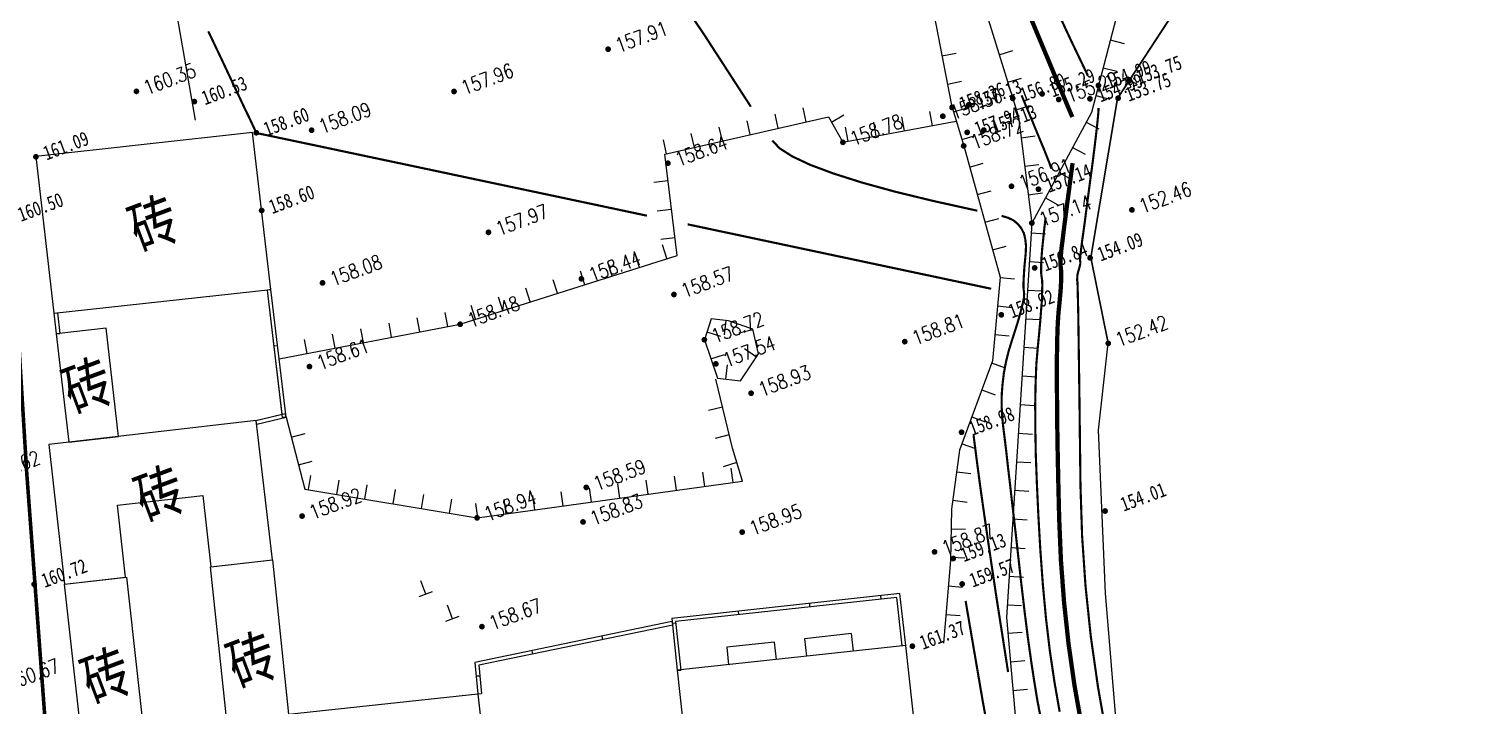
# Model space of a CAD drawing. Header units: millimetres. Extents: x -1471591 to 944464, y -468930 to 547002.
# Drawn here: x 281621 to 382870, y 79649 to 126884 of the extents above; entities that cross this region are included whole.
import ezdxf
from ezdxf.enums import TextEntityAlignment as Align

# ---------------------------------------------------------------- set-up
doc = ezdxf.new("R2010")
doc.units = ezdxf.units.MM
doc.header["$LTSCALE"] = 10
doc.linetypes.add('X5', pattern=[3, 2, -1])
for name, color, linetype in [('DGX', 252, 'Continuous'), ('DLDW', 8, 'Continuous'), ('DLSS', 252, 'Continuous'), ('DMTZ', 252, 'Continuous'), ('GCD', 252, 'Continuous'), ('JMD', 252, 'Continuous'), ('SXSS', 8, 'Continuous'), ('ZBTZ', 252, 'Continuous')]:
    doc.layers.add(name, color=color, linetype=linetype)
doc.styles.get("Standard").update_dxf_attribs({"font": 'simplex.shx', "width": 0.8, "bigfont": 'hztxt.shx'})
doc.styles.add('宋体', font='', dxfattribs={"height": 1.25, "bigfont": 'hztxt.shx'})
doc.styles.add('细等线体', font='', dxfattribs={"width": 0.8, "height": 1.25})
doc.styles.get('宋体').set_extended_font_data('SimSun')
doc.styles.get('细等线体').set_extended_font_data('FZXiDengXian-Z06S')
doc.linetypes.add('10422', pattern='A,2,[150,AAA.SHX,S=1,R=0,X=0,Y=1],2,[177,AAA.SHX,S=1,R=0,X=0,Y=0.8],1e-09', length=4)

# ---------------------------------------------------------------- blocks, each defined once
blk = doc.blocks.new('GC244')
for p, q in [((0, 0), (2, 0)), ((1, 0), (1, 2))]:
    blk.add_line(p, q)
blk = doc.blocks.new('GC200')
at = {"layer": 'GCD', "const_width": 0.2, "flags": 128}
blk.add_lwpolyline([(-0.1, 0, 1), (0.1, 0, 1)], format="xyb", close=True, dxfattribs=at)
blk = doc.blocks.new('地形')
at = {"color": 0}
for p, q in [((-44.87, 111.26, 152.25), (-34.44, 118.91, 152.25)), ((-50.51, 101.51, 152.25), (-44.87, 111.26, 152.25)), ((-51.46, 95.48, 152.25), (-50.51, 101.51, 152.25)), ((-54.22, 90.05, 152.25), (-51.46, 95.48, 152.25)), ((-57.76, 79.22, 152.25), (-54.22, 90.05, 152.25)), ((-61.3, 66.67, 152.25), (-57.76, 79.22, 152.25))]:
    blk.add_line(p, q, dxfattribs=at)
at = {"color": 0, "linetype": 'Continuous'}
for p, q in [((-53.52, 105.21, 152.25), (-64.82, 80.05, 152.25)), ((-54.22, 90.05, 152.25), (-51.46, 95.48, 152.25)), ((-57.76, 79.22, 152.25), (-54.22, 90.05, 152.25)), ((-64.82, 80.05, 152.25), (-68.75, 65.8, 152.25)), ((-61.3, 66.67, 152.25), (-57.76, 79.22, 152.25))]:
    blk.add_line(p, q, dxfattribs=at)
at = {"layer": 'DGX', "color": 252, "linetype": 'Continuous', "flags": 128}
for points, const_width in [([(-71.65, 130.86), (-70.37, 125.67), (-69.05, 119.69)], 0.15), ([(-102.69, 137.89), (-102.53, 136.06), (-102.4, 134.48), (-102.29, 133.14), (-102.2, 132.04), (-102.12, 131.19), (-102.07, 130.58), (-102.04, 130.21), (-102.03, 130.09), (-102.04, 130.09), (-102.04, 130.09), (-102.04, 130.09), (-102.04, 130.09), (-102.04, 130.09), (-102.04, 130.08), (-102.04, 130.08), (-102.04, 130.08), (-102.04, 130.08), (-102.04, 130.08), (-102.04, 130.08), (-102.04, 130.08), (-102.04, 130.08), (-102.03, 130.07), (-102.03, 130.07), (-102.03, 130.07), (-102.03, 130.07), (-102.02, 130.07), (-102.02, 130.07), (-102.01, 130.06), (-102, 130.05), (-101.99, 130.05), (-101.98, 130.04), (-101.97, 130.03), (-101.96, 130.02), (-101.95, 130.01), (-101.94, 130.01), (-101.93, 130), (-101.93, 130), (-101.92, 129.99), (-101.91, 129.99), (-101.91, 129.99), (-101.54, 129.76), (-100.44, 129.06), (-98.61, 127.9), (-96.05, 126.27), (-92.76, 124.18), (-88.74, 121.62), (-83.99, 118.6), (-78.51, 115.11)], 0.15), ([(-46.25, 113.49), (-46.48, 116.04), (-46.68, 118.56), (-46.87, 121.04), (-47.04, 123.5), (-47.2, 125.93), (-47.33, 128.32), (-47.45, 130.69), (-47.55, 133.03)], 0.15), ([(-48.28, 111.15), (-48.43, 114.8), (-48.55, 117.97), (-48.66, 120.68), (-48.75, 122.92), (-48.83, 124.69), (-48.88, 125.99), (-48.92, 126.83), (-48.94, 127.2)], 0.3), ([(-68.48, 116.96), (-68.18, 116.26), (-67.55, 115.42), (-66.58, 114.43), (-65.29, 113.31), (-63.66, 112.03), (-61.7, 110.61), (-59.4, 109.05), (-56.78, 107.35)], 0.15), ([(-51.07, 113.81), (-51.02, 112.55), (-50.98, 111.45), (-50.95, 110.51), (-50.92, 109.74), (-50.91, 109.13), (-50.9, 108.69), (-50.91, 108.41), (-50.92, 108.29)], 0.15), ([(-61.2, 69.69), (-60.54, 73.26), (-59.77, 76.76), (-58.88, 80.19), (-57.88, 83.54), (-56.77, 86.83), (-55.67, 89.88), (-54.71, 92.54), (-53.9, 94.8), (-53.23, 96.67), (-52.7, 98.15), (-52.32, 99.24), (-52.08, 99.93), (-51.98, 100.23), (-51.96, 100.34), (-51.92, 100.44), (-51.88, 100.54), (-51.84, 100.63), (-51.79, 100.73), (-51.73, 100.82), (-51.67, 100.91), (-51.6, 101), (-51.54, 101.08), (-51.48, 101.16), (-51.43, 101.23), (-51.39, 101.3), (-51.35, 101.35), (-51.33, 101.41), (-51.31, 101.45), (-51.3, 101.49), (-51.29, 101.53), (-51.28, 101.58), (-51.26, 101.64), (-51.23, 101.71), (-51.2, 101.78), (-51.16, 101.86), (-51.11, 101.96), (-51.06, 102.06), (-50.98, 102.21), (-50.84, 102.48), (-50.64, 102.86), (-50.38, 103.34), (-50.06, 103.93), (-49.69, 104.63), (-49.26, 105.44), (-48.77, 106.36), (-48.27, 107.29), (-47.83, 108.12), (-47.45, 108.85), (-47.12, 109.49), (-46.84, 110.04), (-46.62, 110.49), (-46.45, 110.84), (-46.34, 111.1)], 0.15), ([(-62.55, 71.16), (-62.03, 73.98), (-61.41, 76.8), (-60.69, 79.62), (-59.87, 82.44), (-58.95, 85.25), (-58.02, 87.93), (-57.18, 90.32), (-56.42, 92.43), (-55.75, 94.25), (-55.17, 95.8), (-54.67, 97.07), (-54.26, 98.06), (-53.94, 98.76), (-53.67, 99.3), (-53.44, 99.78), (-53.24, 100.2), (-53.08, 100.57), (-52.95, 100.88), (-52.85, 101.13), (-52.78, 101.32), (-52.75, 101.46), (-52.72, 101.58), (-52.68, 101.73), (-52.62, 101.9), (-52.54, 102.09), (-52.44, 102.32), (-52.33, 102.56), (-52.2, 102.83), (-52.04, 103.13), (-51.86, 103.47), (-51.64, 103.9), (-51.37, 104.41), (-51.06, 104.99), (-50.71, 105.66), (-50.31, 106.4), (-49.87, 107.23), (-49.39, 108.13)], 0.3), ([(-55.32, 106.42), (-54.95, 106.14), (-54.66, 105.84), (-54.46, 105.5), (-54.34, 105.14), (-54.29, 104.74), (-54.34, 104.32), (-54.46, 103.86), (-54.66, 103.38), (-54.89, 102.91), (-55.1, 102.48), (-55.27, 102.1), (-55.42, 101.76), (-55.54, 101.47), (-55.63, 101.23), (-55.69, 101.03), (-55.72, 100.88), (-55.77, 100.73), (-55.87, 100.51), (-56.04, 100.24), (-56.26, 99.91), (-56.54, 99.52), (-56.87, 99.07), (-57.27, 98.56), (-57.72, 97.99), (-58.19, 97.38), (-58.61, 96.76), (-59, 96.12), (-59.34, 95.47), (-59.65, 94.81), (-59.92, 94.13), (-60.15, 93.44), (-60.34, 92.73), (-60.53, 91.93), (-60.76, 90.98), (-61.04, 89.87), (-61.35, 88.6), (-61.71, 87.17), (-62.1, 85.58), (-62.54, 83.83), (-63.02, 81.92), (-63.49, 80.01), (-63.91, 78.24), (-64.27, 76.62), (-64.58, 75.14), (-64.84, 73.82), (-65.04, 72.63)], 0.15), ([(-52.48, 105.24), (-52.86, 104.5), (-53.19, 103.84), (-53.48, 103.26), (-53.72, 102.74), (-53.91, 102.3), (-54.05, 101.94), (-54.15, 101.65), (-54.2, 101.43), (-54.25, 101.2), (-54.36, 100.88), (-54.53, 100.46), (-54.74, 99.94), (-55.02, 99.34), (-55.35, 98.63), (-55.73, 97.84), (-56.17, 96.94), (-56.66, 95.91), (-57.17, 94.7), (-57.72, 93.31), (-58.3, 91.74), (-58.92, 89.99), (-59.56, 88.06), (-60.24, 85.95), (-60.95, 83.66), (-61.64, 81.31), (-62.26, 79.03), (-62.8, 76.82), (-63.26, 74.67), (-63.65, 72.59)], 0.15), ([(-62.52, 92.76), (-62.9, 91.15), (-63.3, 89.41), (-63.71, 87.56), (-64.14, 85.58), (-64.59, 83.48), (-65.06, 81.26), (-65.54, 78.92), (-66.05, 76.45)], 0.15), ([(-67.09, 82.14), (-68.43, 75.12), (-69.58, 68.75)], 0.15)]:
    blk.add_lwpolyline(points, dxfattribs=dict(at, const_width=const_width))
at = {"layer": 'DGX', "color": 8, "linetype": 'Continuous', "const_width": 0.15, "elevation": 310.25, "flags": 128}
blk.add_lwpolyline([(-76.06, 113.55), (-57.78, 101.91)], dxfattribs=at)
at = {"layer": 'DLSS', "linetype": 'Continuous', "lineweight": 25, "const_width": 0.25, "elevation": 152.25, "flags": 128}
blk.add_lwpolyline([(-145.72, 34.42), (-153.3, 37.49), (-153.96, 38.86), (-142.95, 62.17), (-138.03, 72.82), (-136.92, 75.42), (-133.21, 86.19), (-131.21, 93.44), (-125.34, 113.55), (-120.75, 128.54), (-116.31, 143.56), (-110.78, 163.79), (-102.43, 193.98), (-96.17, 216.41), (-91.37, 233.45), (-85.77, 253.62), (-82.5, 265.41), (-76.97, 285.96), (-71.9, 303.88)], dxfattribs=at)
at = {"layer": 'DLSS', "linetype": 'Continuous', "const_width": 0.125, "elevation": 152.25}
blk.add_lwpolyline([(-145.72, 34.42), (-153.3, 37.49), (-153.96, 38.86), (-142.95, 62.17), (-138.03, 72.82), (-136.92, 75.42), (-133.21, 86.19), (-131.21, 93.44), (-125.34, 113.55), (-120.75, 128.54), (-116.31, 143.56), (-110.78, 163.79), (-102.43, 193.98), (-96.17, 216.41), (-91.37, 233.45), (-85.77, 253.62), (-82.5, 265.41), (-76.97, 285.96), (-71.9, 303.88)], dxfattribs=at)
at = {"layer": 'DMTZ', "linetype": '10422', "elevation": 152.25, "flags": 128}
blk.add_lwpolyline([(-96.88, 183.37), (-100.08, 162.74), (-102.27, 150.89), (-105.71, 132.41)], dxfattribs=at)
at = {"layer": 'DMTZ', "linetype": 'Continuous', "elevation": 152.25, "flags": 128}
for points in [[(-78.65, 182.14), (-77.66, 178.86), (-79.34, 172.15), (-80.67, 168.07), (-80.92, 165.06), (-81.02, 160.58), (-80.63, 154.04), (-76.86, 149.84), (-69.32, 149.87), (-63.85, 150.45), (-54.36, 153.71), (-51.26, 154.12), (-50.67, 153.56), (-49.71, 152.56), (-52.7, 137.33), (-54.13, 125.31), (-55.89, 114.89), (-56.09, 111.92), (-56.91, 102.45), (-59.46, 97.18), (-63.8, 92.14), (-65.76, 88.47), (-67.1, 85.15), (-69.57, 79.93)], [(-50.67, 153.56), (-48.83, 153.04), (-44.76, 151.3), (-45.98, 142.46), (-47.37, 137.11), (-47.7, 136.51), (-51.31, 121.04), (-51.8, 112.48), (-53.52, 105.21)], [(-16.23, 131.89), (-18.65, 129.53), (-23.8, 124.44), (-30.74, 121.71), (-37.46, 123.48), (-41.98, 118.01), (-46.92, 110.99), (-53.52, 105.21)], [(-75.72, 118.68), (-75.58, 119.67)], [(-106.07, 114.75), (-93.38, 112.59), (-77.51, 111.78), (-75.84, 118.69), (-64.23, 117.13), (-63.9, 115.11), (-55.97, 113.71)], [(-73.73, 118.41), (-73.6, 119.4)], [(-71.75, 118.14), (-71.62, 119.13)], [(-69.77, 117.88), (-69.64, 118.87)], [(-67.79, 117.61), (-67.65, 118.6)], [(-65.8, 117.34), (-65.67, 118.33)], [(-55.31, 118.34), (-54.32, 118.17)], [(-76.28, 116.87), (-77.25, 117.1)], [(-64.16, 116.72), (-63.18, 116.88)], [(-51.54, 117), (-50.54, 116.94)], [(-63.54, 115.05), (-63.36, 116.03)], [(-61.57, 114.7), (-61.39, 115.68)], [(-55.64, 116.36), (-54.66, 116.2)], [(-104.1, 114.42), (-103.93, 115.4)], [(-102.13, 114.08), (-101.96, 115.07)], [(-100.15, 113.75), (-99.99, 114.73)], [(-76.75, 114.92), (-77.72, 115.16)], [(-59.6, 114.35), (-59.42, 115.34)], [(-57.63, 114), (-57.46, 114.99)], [(-51.65, 115), (-50.66, 114.94)], [(-43.91, 115.26), (-43.1, 114.69)], [(-98.18, 113.41), (-98.01, 114.39)], [(-96.21, 113.07), (-96.04, 114.06)], [(-94.24, 112.74), (-94.07, 113.72)], [(-92.25, 112.53), (-92.2, 113.53)], [(-90.26, 112.43), (-90.21, 113.43)], [(-55.93, 114.39), (-54.93, 114.32)], [(-45.06, 113.62), (-44.25, 113.05)], [(-88.26, 112.33), (-88.21, 113.33)], [(-86.26, 112.23), (-86.21, 113.22)], [(-84.26, 112.12), (-84.21, 113.12)], [(-82.27, 112.02), (-82.22, 113.02)], [(-80.27, 111.92), (-80.22, 112.92)], [(-78.27, 111.82), (-78.22, 112.82)], [(-77.22, 112.98), (-78.19, 113.22)], [(-56.06, 112.39), (-55.07, 112.32)], [(-51.77, 113), (-50.77, 112.95)], [(-46.21, 111.99), (-45.39, 111.41)], [(-107.04, 110.78), (-107.57, 105.62), (-97.01, 99.52), (-78.76, 95.42), (-78.61, 97.83), (-78, 102.74)], [(-56.23, 110.4), (-55.23, 110.31)], [(-52.14, 111.05), (-51.17, 110.82)], [(-47.5, 110.48), (-46.84, 109.72)], [(-107.19, 109.34), (-106.2, 109.24)], [(-56.4, 108.41), (-55.4, 108.32)], [(-52.6, 109.1), (-51.63, 108.87)], [(-49.01, 109.16), (-48.35, 108.41)], [(-107.39, 107.35), (-106.4, 107.25)], [(-50.51, 107.84), (-49.85, 107.09)], [(-107.35, 105.49), (-106.85, 106.36)], [(-75.91, 106.32), (-76.37, 105.43)], [(-56.57, 106.41), (-55.57, 106.33)], [(-53.06, 107.15), (-52.09, 106.92)], [(-52.02, 106.52), (-51.36, 105.77)], [(-105.61, 104.49), (-105.11, 105.36)], [(-77.43, 106.05), (-76.65, 105.43)], [(-103.88, 103.49), (-103.38, 104.36)], [(-74.38, 105.07), (-75.37, 105.19)], [(-56.74, 104.42), (-55.75, 104.33)], [(-53.8, 104.58), (-52.89, 104.17)], [(-102.15, 102.49), (-101.65, 103.36)], [(-77.83, 104.18), (-76.84, 104.14)], [(-77.35, 102.5), (-76.9, 103.39)], [(-74.8, 103.19), (-75.38, 104.01)], [(-100.42, 101.49), (-99.92, 102.36)], [(-56.92, 102.43), (-56.02, 102)], [(-54.62, 102.76), (-53.71, 102.35)], [(-98.69, 100.49), (-98.19, 101.36)], [(-96.95, 99.51), (-96.73, 100.49)], [(-78.25, 100.75), (-79.24, 100.87)], [(-57.79, 100.63), (-56.89, 100.19)], [(-55.44, 100.94), (-54.53, 100.53)], [(-95, 99.07), (-94.78, 100.05)], [(-93.04, 98.63), (-92.82, 99.61)], [(-91.09, 98.19), (-90.87, 99.17)], [(-89.14, 97.76), (-88.92, 98.73)], [(-87.19, 97.32), (-86.97, 98.29)], [(-78.49, 98.77), (-79.49, 98.89)], [(-58.66, 98.83), (-57.76, 98.39)], [(-56.26, 99.11), (-55.35, 98.7)], [(-85.24, 96.88), (-85.02, 97.85)], [(-83.29, 96.44), (-83.07, 97.41)], [(-57.08, 97.29), (-56.17, 96.88)], [(-81.34, 96), (-81.12, 96.98)], [(-78.67, 96.78), (-79.67, 96.84)], [(-79.39, 95.56), (-79.17, 96.54)], [(-59.57, 97.05), (-58.81, 96.4)], [(-60.87, 95.53), (-60.12, 94.88)], [(-57.9, 95.46), (-56.99, 95.05)], [(-62.18, 94.02), (-61.42, 93.37)], [(-58.72, 93.64), (-57.81, 93.23)], [(-63.48, 92.5), (-62.72, 91.85)], [(-59.54, 91.81), (-58.63, 91.4)], [(-64.51, 90.8), (-63.63, 90.33)], [(-60.36, 89.99), (-59.45, 89.58)], [(-65.46, 89.04), (-64.58, 88.56)], [(-61.18, 88.17), (-60.27, 87.76)], [(-66.27, 87.21), (-65.34, 86.84)], [(-62, 86.34), (-61.09, 85.93)], [(-67.02, 85.36), (-66.09, 84.98)], [(-62.82, 84.52), (-61.91, 84.11)], [(-67.86, 83.54), (-66.96, 83.12)], [(-63.64, 82.69), (-62.72, 82.28)], [(-68.72, 81.73), (-67.81, 81.31)], [(-64.46, 80.87), (-63.54, 80.46)], [(-65.12, 78.99), (-64.15, 78.72)], [(-65.65, 77.06), (-64.68, 76.79)], [(-66.18, 75.13), (-65.21, 74.86)]]:
    blk.add_lwpolyline(points, dxfattribs=at)
blk.add_lwpolyline([(-76.43, 102.03), (-74.59, 103.34), (-74.37, 105.1), (-75.75, 106.24), (-76.83, 106.8), (-77.79, 105.6), (-77.88, 102.77)], close=True, dxfattribs=at)
at = {"layer": 'JMD', "linetype": 'Continuous'}
for p, q in [((-119.68, 123.24, 152.25), (-119.44, 123.18, 152.25)), ((-120.03, 121.84, 152.25), (-119.79, 121.78, 152.25)), ((-104.91, 119.48, 152.25), (-105.15, 119.54, 152.25)), ((-105.85, 115.64, 152.25), (-106.09, 115.7, 152.25)), ((-109.13, 111.04, 152.25), (-109.1, 111.29, 152.25)), ((-107.04, 110.78, 152.25), (-107.29, 110.84, 152.25)), ((-107.04, 110.78, 152.25), (-107.01, 111.03, 152.25)), ((-100.93, 89.21, 152.25), (-100.69, 89.14, 152.25)), ((-96.68, 89.5, 152.25), (-96.72, 89.25, 152.25)), ((-91.74, 88.73, 152.25), (-91.78, 88.49, 152.25)), ((-101.25, 88, 152.25), (-101.01, 87.94, 152.25)), ((-86.8, 87.97, 152.25), (-86.84, 87.72, 152.25)), ((-86.82, 87.86, 152.25), (-86.58, 87.8, 152.25)), ((-82.22, 87.03, 152.25), (-82.28, 86.78, 152.25)), ((-77.37, 85.79, 152.25), (-77.44, 85.55, 152.25)), ((-87.64, 84.66, 152.25), (-87.4, 84.59, 152.25)), ((-72.53, 84.55, 152.25), (-72.59, 84.31, 152.25)), ((-72.1, 80.69, 152.25), (-72.34, 80.76, 152.25))]:
    blk.add_line(p, q, dxfattribs=at)
at = {"layer": 'JMD', "linetype": 'Continuous', "flags": 128}
for points, elevation in [([(-104.91, 119.48), (-102.28, 130.2), (-117.02, 133.94), (-119.68, 123.24)], 312.28), ([(-120.03, 121.84), (-121.86, 114.45), (-118.46, 113.61), (-116.63, 120.99)], 152.25), ([(-123.23, 114.79), (-125.61, 105.29), (-121.44, 104.25), (-120.21, 109.15), (-114.39, 107.69), (-115.61, 102.83), (-111.42, 101.78), (-109.07, 111.28)], 312.28), ([(-125.61, 105.29), (-121.39, 104.23), (-124.65, 91.31), (-128.85, 92.43)], 152.25), ([(-115.64, 102.84), (-111.42, 101.78), (-114.14, 91.31), (-114.84, 88.69), (-119, 89.8)], 152.25), ([(-117.16, 79.95), (-114.14, 91.31), (-101.25, 88), (-104.14, 76.61)], 152.25), ([(-74.65, 70.56), (-72.1, 80.69), (-87.64, 84.66), (-90.22, 74.53)], 313.9)]:
    blk.add_lwpolyline(points, close=True, dxfattribs=dict(at, elevation=elevation))
for points, elevation in [([(-119.68, 123.24), (-120.03, 121.84)], 312.28), ([(-119.44, 123.18), (-119.79, 121.78)], 312.28), ([(-107.29, 110.84), (-105.15, 119.54)], 312.28), ([(-107.23, 111.06), (-105.15, 119.54)], 312.28), ([(-107.04, 110.78), (-104.91, 119.48)], 312.28), ([(-109.13, 111.04), (-107.04, 110.78)], 152.25), ([(-109.1, 111.29), (-107.23, 111.06)], 152.25), ([(-109.1, 111.29), (-107.01, 111.03)], 152.25), ([(-86.8, 87.97), (-100.69, 90.12), (-101.25, 88)], 315.73), ([(-86.84, 87.72), (-100.5, 89.84), (-101.01, 87.94)], 315.73), ([(-72.1, 80.69), (-71.21, 84.22), (-86.74, 88.18), (-87.64, 84.66)], 313.9), ([(-72.34, 80.76), (-71.51, 84.04), (-86.56, 87.88), (-87.4, 84.59)], 313.9)]:
    blk.add_lwpolyline(points, dxfattribs=dict(at, elevation=elevation))
at = {"layer": 'JMD', "linetype": 'X5', "flags": 128}
for points, elevation in [([(-80.89, 82.93), (-80.59, 84.12), (-83.84, 84.95), (-84.15, 83.76)], 316.4), ([(-75.65, 81.6), (-75.35, 82.8), (-78.55, 83.59), (-78.85, 82.41)], 317.42)]:
    blk.add_lwpolyline(points, dxfattribs=dict(at, elevation=elevation))
at = {"layer": 'SXSS', "linetype": 'Continuous', "elevation": 152.25, "flags": 128}
blk.add_lwpolyline([(2.89, 166.87), (-15.25, 130.38), (-20.19, 124.53), (-25.37, 121.97), (-34.44, 118.91), (-44.87, 111.26), (-50.51, 101.51), (-51.46, 95.48)], dxfattribs=at)
at = {"layer": 'DLDW', "linetype": 'Continuous', "xscale": 0.5, "yscale": 0.5, "zscale": 0.5}
for p in [(-102.73, 95.79, 152.25), (-101.58, 93.53, 152.25)]:
    blk.add_blockref('GC244', p, dxfattribs=at)
at = {"layer": 'GCD'}
ref = blk.add_blockref('GC200', (-108.86, 135.73, 312.6), dxfattribs=at)
ref.add_attrib('height', '160.35', dxfattribs={"height": 1, "width": 0.8}).set_placement((-108.26, 135.73, 312.6), align=Align.MIDDLE_LEFT)
at = {"layer": 'GCD', "linetype": 'Continuous'}
ref = blk.add_blockref('GC200', (-117.03, 133.91, 313.34), dxfattribs=at)
ref.add_attrib('height', '161.09', dxfattribs={"linetype": 'Continuous', "height": 1, "style": '宋体', "width": 0.8}).set_placement((-116.43, 133.91, 313.34), align=Align.MIDDLE_LEFT)
ref = blk.add_blockref('GC200', (-105.32, 133.64, 312.78), dxfattribs=at)
ref.add_attrib('height', '160.53', dxfattribs={"linetype": 'Continuous', "height": 1, "style": '宋体', "width": 0.8}).set_placement((-104.72, 133.64, 312.78), align=Align.MIDDLE_LEFT)
ref = blk.add_blockref('GC200', (-120.2, 130.52, 312.75), dxfattribs=at)
ref.add_attrib('height', '160.50', dxfattribs={"linetype": 'Continuous', "height": 1, "style": '宋体', "width": 0.8}).set_placement((-119.6, 130.52, 312.75), align=Align.MIDDLE_LEFT)
ref = blk.add_blockref('GC200', (-102.03, 130.09, 310.85), dxfattribs=at)
ref.add_attrib('height', '158.60', dxfattribs={"linetype": 'Continuous', "height": 1, "style": '宋体', "width": 0.8}).set_placement((-101.43, 130.09, 310.85), align=Align.MIDDLE_LEFT)
at = {"layer": 'GCD'}
ref = blk.add_blockref('GC200', (-98.35, 128.9, 310.34), dxfattribs=at)
ref.add_attrib('height', '158.09', dxfattribs={"height": 1, "width": 0.8}).set_placement((-97.75, 128.9, 310.34), align=Align.MIDDLE_LEFT)
ref = blk.add_blockref('GC200', (-88.09, 127.95, 310.21), dxfattribs=at)
ref.add_attrib('height', '157.96', dxfattribs={"height": 1, "width": 0.8}).set_placement((-87.49, 127.95, 310.21), align=Align.MIDDLE_LEFT)
ref = blk.add_blockref('GC200', (-76.98, 126.94, 310.16), dxfattribs=at)
ref.add_attrib('height', '157.91', dxfattribs={"height": 1, "width": 0.8}).set_placement((-76.38, 126.94, 310.16), align=Align.MIDDLE_LEFT)
at = {"layer": 'GCD', "linetype": 'Continuous'}
ref = blk.add_blockref('GC200', (-103.58, 124.88, 310.85), dxfattribs=at)
ref.add_attrib('height', '158.60', dxfattribs={"linetype": 'Continuous', "height": 1, "style": '宋体', "width": 0.8}).set_placement((-102.98, 124.88, 310.85), align=Align.MIDDLE_LEFT)
at = {"layer": 'GCD'}
ref = blk.add_blockref('GC200', (-101.37, 118.66, 310.33), dxfattribs=at)
ref.add_attrib('height', '158.08', dxfattribs={"height": 1, "width": 0.8}).set_placement((-100.77, 118.66, 310.33), align=Align.MIDDLE_LEFT)
ref = blk.add_blockref('GC200', (-75.86, 118.03, 310.89), dxfattribs=at)
ref.add_attrib('height', '158.64', dxfattribs={"height": 1, "width": 0.8}).set_placement((-75.26, 118.03, 310.89), align=Align.MIDDLE_LEFT)
ref = blk.add_blockref('GC200', (-89.28, 117.9, 310.22), dxfattribs=at)
ref.add_attrib('height', '157.97', dxfattribs={"height": 1, "width": 0.8}).set_placement((-88.68, 117.9, 310.22), align=Align.MIDDLE_LEFT)
ref = blk.add_blockref('GC200', (-63.9, 115.11, 311.03), dxfattribs=at)
ref.add_attrib('height', '158.78', dxfattribs={"height": 1, "width": 0.8}).set_placement((-63.3, 115.11, 311.03), align=Align.MIDDLE_LEFT)
ref = blk.add_blockref('GC200', (-128.53, 114.23, 312.87), dxfattribs=at)
ref.add_attrib('height', '160.62', dxfattribs={"height": 1, "width": 0.8}).set_placement((-127.93, 114.23, 312.87), align=Align.MIDDLE_LEFT)
ref = blk.add_blockref('GC200', (-56.73, 114.37, 310.61), dxfattribs=at)
ref.add_attrib('height', '158.36', dxfattribs={"height": 1, "width": 0.8}).set_placement((-56.13, 114.37, 310.61), align=Align.MIDDLE_LEFT)
at = {"layer": 'GCD', "linetype": 'Continuous'}
ref = blk.add_blockref('GC200', (-55.91, 114.72, 310.61), dxfattribs=at)
ref.add_attrib('height', '158.36', dxfattribs={"linetype": 'Continuous', "height": 1, "style": '宋体', "width": 0.8}).set_placement((-55.31, 114.72, 310.61), align=Align.MIDDLE_LEFT)
ref = blk.add_blockref('GC200', (-54.75, 114.48, 309.38), dxfattribs=at)
ref.add_attrib('height', '157.13', dxfattribs={"linetype": 'Continuous', "height": 1, "style": '宋体', "width": 0.8}).set_placement((-54.15, 114.48, 309.38), align=Align.MIDDLE_LEFT)
at = {"layer": 'GCD'}
ref = blk.add_blockref('GC200', (-104.27, 113.51, 310.86), dxfattribs=at)
ref.add_attrib('height', '158.61', dxfattribs={"height": 1, "width": 0.8}).set_placement((-103.67, 113.51, 310.86), align=Align.MIDDLE_LEFT)
at = {"layer": 'GCD', "linetype": 'Continuous'}
ref = blk.add_blockref('GC200', (-51.72, 113.83, 309.05), dxfattribs=at)
ref.add_attrib('height', '156.80', dxfattribs={"linetype": 'Continuous', "height": 1, "style": '宋体', "width": 0.8}).set_placement((-51.12, 113.83, 309.05), align=Align.MIDDLE_LEFT)
ref = blk.add_blockref('GC200', (-49.69, 113.4, 307.54), dxfattribs=at)
ref.add_attrib('height', '155.29', dxfattribs={"linetype": 'Continuous', "height": 1, "style": '宋体', "width": 0.8}).set_placement((-49.09, 113.4, 307.54), align=Align.MIDDLE_LEFT)
at = {"layer": 'GCD'}
ref = blk.add_blockref('GC200', (-93.38, 112.59, 310.73), dxfattribs=at)
ref.add_attrib('height', '158.48', dxfattribs={"height": 1, "width": 0.8}).set_placement((-92.78, 112.59, 310.73), align=Align.MIDDLE_LEFT)
ref = blk.add_blockref('GC200', (-84.34, 112.59, 310.69), dxfattribs=at)
ref.add_attrib('height', '158.44', dxfattribs={"height": 1, "width": 0.8}).set_placement((-83.74, 112.59, 310.69), align=Align.MIDDLE_LEFT)
ref = blk.add_blockref('GC200', (-56.09, 111.92, 310.97), dxfattribs=at)
ref.add_attrib('height', '158.72', dxfattribs={"height": 1, "width": 0.8}).set_placement((-55.49, 111.92, 310.97), align=Align.MIDDLE_LEFT)
at = {"layer": 'GCD', "linetype": 'Continuous'}
ref = blk.add_blockref('GC200', (-55.53, 112.72, 310.19), dxfattribs=at)
ref.add_attrib('height', '157.94', dxfattribs={"linetype": 'Continuous', "height": 1, "style": '宋体', "width": 0.8}).set_placement((-54.93, 112.72, 310.19), align=Align.MIDDLE_LEFT)
ref = blk.add_blockref('GC200', (-54.38, 112.46, 309.38), dxfattribs=at)
ref.add_attrib('height', '157.13', dxfattribs={"linetype": 'Continuous', "height": 1, "style": '宋体', "width": 0.8}).set_placement((-53.78, 112.46, 309.38), align=Align.MIDDLE_LEFT)
at = {"layer": 'GCD'}
ref = blk.add_blockref('GC200', (-48.74, 112.63, 307.54), dxfattribs=at)
ref.add_attrib('height', '155.29', dxfattribs={"height": 1, "width": 0.8}).set_placement((-48.14, 112.63, 307.54), align=Align.MIDDLE_LEFT)
at = {"layer": 'GCD', "linetype": 'Continuous'}
ref = blk.add_blockref('GC200', (-46.68, 111.91, 307.24), dxfattribs=at)
ref.add_attrib('height', '154.99', dxfattribs={"linetype": 'Continuous', "height": 1, "style": '宋体', "width": 0.8}).set_placement((-46.08, 111.91, 307.24), align=Align.MIDDLE_LEFT)
ref = blk.add_blockref('GC200', (-45.8, 112.57, 307.24), dxfattribs=at)
ref.add_attrib('height', '154.99', dxfattribs={"linetype": 'Continuous', "height": 1, "style": '宋体', "width": 0.8}).set_placement((-45.2, 112.57, 307.24), align=Align.MIDDLE_LEFT)
ref = blk.add_blockref('GC200', (-43.69, 112.12, 306), dxfattribs=at)
ref.add_attrib('height', '153.75', dxfattribs={"linetype": 'Continuous', "height": 1, "style": '宋体', "width": 0.8}).set_placement((-43.09, 112.12, 306), align=Align.MIDDLE_LEFT)
ref = blk.add_blockref('GC200', (-44.82, 111.26, 306), dxfattribs=at)
ref.add_attrib('height', '153.75', dxfattribs={"linetype": 'Continuous', "height": 1, "style": '宋体', "width": 0.8}).set_placement((-44.22, 111.26, 306), align=Align.MIDDLE_LEFT)
at = {"layer": 'GCD'}
ref = blk.add_blockref('GC200', (-78.67, 109.3, 310.82), dxfattribs=at)
ref.add_attrib('height', '158.57', dxfattribs={"height": 1, "width": 0.8}).set_placement((-78.07, 109.3, 310.82), align=Align.MIDDLE_LEFT)
ref = blk.add_blockref('GC200', (-53.95, 108.11, 309.16), dxfattribs=at)
ref.add_attrib('height', '156.91', dxfattribs={"height": 1, "width": 0.8}).set_placement((-53.35, 108.11, 309.16), align=Align.MIDDLE_LEFT)
at = {"layer": 'GCD', "linetype": 'Continuous'}
ref = blk.add_blockref('GC200', (-52.26, 107.26, 309.39), dxfattribs=at)
ref.add_attrib('height', '157.14', dxfattribs={"linetype": 'Continuous', "height": 1, "style": '宋体', "width": 0.8}).set_placement((-51.66, 107.26, 309.39), align=Align.MIDDLE_LEFT)
ref = blk.add_blockref('GC200', (-127.6, 106.02, 312.97), dxfattribs=at)
ref.add_attrib('height', '160.72', dxfattribs={"linetype": 'Continuous', "height": 1, "style": '宋体', "width": 0.8}).set_placement((-127, 106.02, 312.97), align=Align.MIDDLE_LEFT)
at = {"layer": 'GCD'}
ref = blk.add_blockref('GC200', (-77.79, 105.6, 310.97), dxfattribs=at)
ref.add_attrib('height', '158.72', dxfattribs={"height": 1, "width": 0.8}).set_placement((-77.19, 105.6, 310.97), align=Align.MIDDLE_LEFT)
ref = blk.add_blockref('GC200', (-53.52, 105.21, 309.39), dxfattribs=at)
ref.add_attrib('height', '157.14', dxfattribs={"height": 1, "width": 0.8}).set_placement((-52.92, 105.21, 309.39), align=Align.MIDDLE_LEFT)
ref = blk.add_blockref('GC200', (-108.41, 103.92, 311.17), dxfattribs=at)
ref.add_attrib('height', '158.92', dxfattribs={"height": 1, "width": 0.8}).set_placement((-107.81, 103.92, 311.17), align=Align.MIDDLE_LEFT)
ref = blk.add_blockref('GC200', (-77.63, 103.74, 309.79), dxfattribs=at)
ref.add_attrib('height', '157.54', dxfattribs={"height": 1, "width": 0.8}).set_placement((-77.03, 103.74, 309.79), align=Align.MIDDLE_LEFT)
ref = blk.add_blockref('GC200', (-46.65, 103.62, 304.71), dxfattribs=at)
ref.add_attrib('height', '152.46', dxfattribs={"height": 1, "width": 0.8}).set_placement((-46.05, 103.62, 304.71), align=Align.MIDDLE_LEFT)
at = {"layer": 'GCD', "linetype": 'Continuous'}
ref = blk.add_blockref('GC200', (-54.43, 102.21, 309.09), dxfattribs=at)
ref.add_attrib('height', '156.84', dxfattribs={"linetype": 'Continuous', "height": 1, "style": '宋体', "width": 0.8}).set_placement((-53.83, 102.21, 309.09), align=Align.MIDDLE_LEFT)
at = {"layer": 'GCD'}
ref = blk.add_blockref('GC200', (-76.04, 100.96, 311.18), dxfattribs=at)
ref.add_attrib('height', '158.93', dxfattribs={"height": 1, "width": 0.8}).set_placement((-75.44, 100.96, 311.18), align=Align.MIDDLE_LEFT)
at = {"layer": 'GCD', "linetype": 'Continuous'}
ref = blk.add_blockref('GC200', (-50.56, 101.51, 306.34), dxfattribs=at)
ref.add_attrib('height', '154.09', dxfattribs={"linetype": 'Continuous', "height": 1, "style": '宋体', "width": 0.8}).set_placement((-49.96, 101.51, 306.34), align=Align.MIDDLE_LEFT)
at = {"layer": 'GCD'}
ref = blk.add_blockref('GC200', (-132.35, 100.16, 312.92), dxfattribs=at)
ref.add_attrib('height', '160.67', dxfattribs={"height": 1, "width": 0.8}).set_placement((-131.75, 100.16, 312.92), align=Align.MIDDLE_LEFT)
ref = blk.add_blockref('GC200', (-64.73, 100.57, 311.06), dxfattribs=at)
ref.add_attrib('height', '158.81', dxfattribs={"height": 1, "width": 0.8}).set_placement((-64.13, 100.57, 311.06), align=Align.MIDDLE_LEFT)
at = {"layer": 'GCD', "linetype": 'Continuous'}
ref = blk.add_blockref('GC200', (-57.76, 99.96, 311.17), dxfattribs=at)
ref.add_attrib('height', '158.92', dxfattribs={"linetype": 'Continuous', "height": 1, "style": '宋体', "width": 0.8}).set_placement((-57.16, 99.96, 311.17), align=Align.MIDDLE_LEFT)
at = {"layer": 'GCD'}
ref = blk.add_blockref('GC200', (-97.01, 99.52, 311.19), dxfattribs=at)
ref.add_attrib('height', '158.94', dxfattribs={"height": 1, "width": 0.8}).set_placement((-96.41, 99.52, 311.19), align=Align.MIDDLE_LEFT)
ref = blk.add_blockref('GC200', (-89.12, 98.84, 310.84), dxfattribs=at)
ref.add_attrib('height', '158.59', dxfattribs={"height": 1, "width": 0.8}).set_placement((-88.52, 98.84, 310.84), align=Align.MIDDLE_LEFT)
ref = blk.add_blockref('GC200', (-90.18, 96.66, 311.08), dxfattribs=at)
ref.add_attrib('height', '158.83', dxfattribs={"height": 1, "width": 0.8}).set_placement((-89.58, 96.66, 311.08), align=Align.MIDDLE_LEFT)
ref = blk.add_blockref('GC200', (-51.46, 95.48, 304.67), dxfattribs=at)
ref.add_attrib('height', '152.42', dxfattribs={"height": 1, "width": 0.8}).set_placement((-50.86, 95.48, 304.67), align=Align.MIDDLE_LEFT)
at = {"layer": 'GCD', "linetype": 'Continuous'}
ref = blk.add_blockref('GC200', (-63.23, 93.26, 311.23), dxfattribs=at)
ref.add_attrib('height', '158.98', dxfattribs={"linetype": 'Continuous', "height": 1, "style": '宋体', "width": 0.8}).set_placement((-62.63, 93.26, 311.23), align=Align.MIDDLE_LEFT)
at = {"layer": 'GCD'}
ref = blk.add_blockref('GC200', (-99.35, 92.29, 310.92), dxfattribs=at)
ref.add_attrib('height', '158.67', dxfattribs={"height": 1, "width": 0.8}).set_placement((-98.75, 92.29, 310.92), align=Align.MIDDLE_LEFT)
ref = blk.add_blockref('GC200', (-80.02, 92.1, 311.2), dxfattribs=at)
ref.add_attrib('height', '158.95', dxfattribs={"height": 1, "width": 0.8}).set_placement((-79.42, 92.1, 311.2), align=Align.MIDDLE_LEFT)
ref = blk.add_blockref('GC200', (-67.92, 86.1, 311.12), dxfattribs=at)
ref.add_attrib('height', '158.87', dxfattribs={"height": 1, "width": 0.8}).set_placement((-67.32, 86.1, 311.12), align=Align.MIDDLE_LEFT)
at = {"layer": 'GCD', "linetype": 'Continuous'}
ref = blk.add_blockref('GC200', (-66.86, 85.21, 311.38), dxfattribs=at)
ref.add_attrib('height', '159.13', dxfattribs={"linetype": 'Continuous', "height": 1, "style": '宋体', "width": 0.8}).set_placement((-66.26, 85.21, 311.38), align=Align.MIDDLE_LEFT)
ref = blk.add_blockref('GC200', (-55.77, 84.6, 306.26), dxfattribs=at)
ref.add_attrib('height', '154.01', dxfattribs={"linetype": 'Continuous', "height": 1, "style": '宋体', "width": 0.8}).set_placement((-54.57, 84.6, 306.26), align=Align.MIDDLE_LEFT)
ref = blk.add_blockref('GC200', (-66.9, 83.33, 311.82), dxfattribs=at)
ref.add_attrib('height', '159.57', dxfattribs={"linetype": 'Continuous', "height": 1, "style": '宋体', "width": 0.8}).set_placement((-66.3, 83.33, 311.82), align=Align.MIDDLE_LEFT)
ref = blk.add_blockref('GC200', (-71.68, 80.48, 313.62), dxfattribs=at)
ref.add_attrib('height', '161.37', dxfattribs={"linetype": 'Continuous', "height": 1, "style": '宋体', "width": 0.8}).set_placement((-71.08, 80.48, 313.62), align=Align.MIDDLE_LEFT)
at = {"layer": 'JMD', "linetype": 'Continuous', "style": '细等线体', "width": 0.8}
for p in [(-110.97, 126.71, 312.28), (-119.25, 117.72, 152.25), (-117.18, 108.9, 312.28), (-125.13, 98.32, 152.25), (-115.22, 95.78, 152.25)]:
    blk.add_text('砖', height=3, dxfattribs=at).set_placement(p, align=Align.MIDDLE)
at = {"layer": 'ZBTZ', "linetype": 'Continuous', "style": '宋体'}
blk.add_text('水', height=0.8, dxfattribs=at).set_placement((-43.72, 112.11, -155.15), align=Align.MIDDLE)

msp = doc.modelspace()

# ---------------------------------------------------------------- block references
at = {"xscale": 1000, "yscale": 1000, "zscale": 1000, "rotation": 20.51376453450802}
msp.add_blockref('地形', (438640.4, 33561.1, -152250), dxfattribs=at)

doc.saveas('drawing.dxf')
